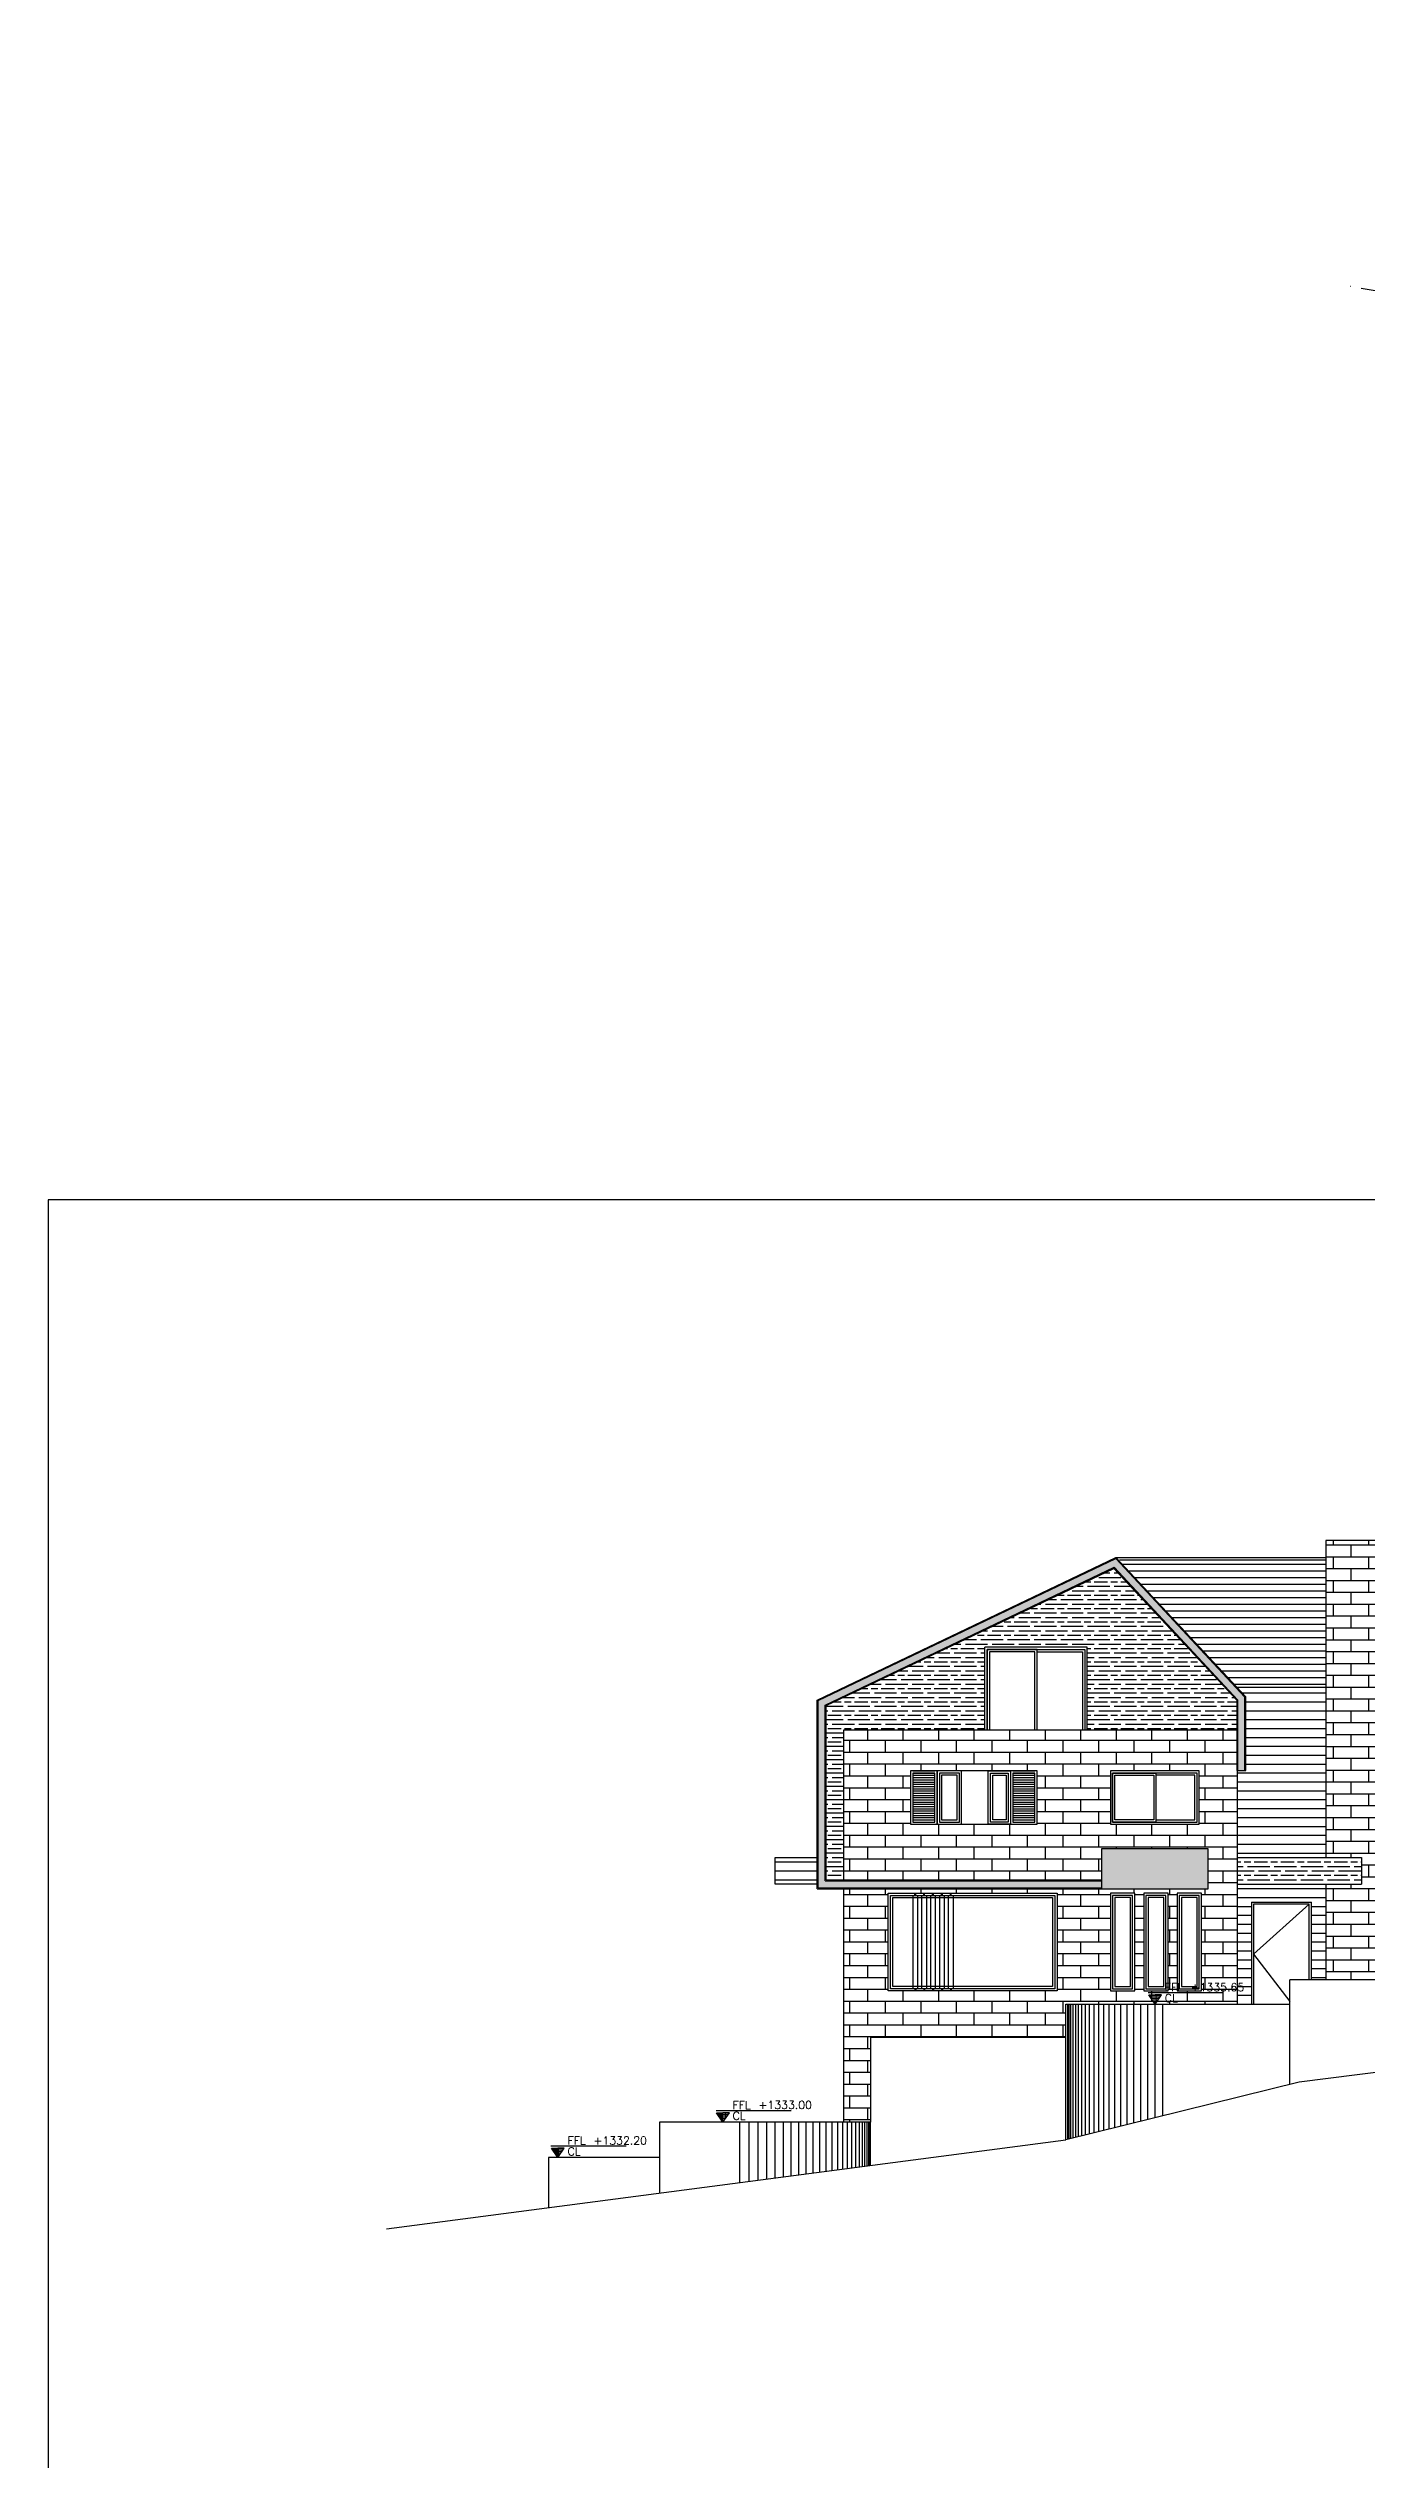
# Model space of a CAD drawing. Header units: centimetres. Extents: x 96271 to 179142, y 9855 to 112216.
# Drawn here: x 127018 to 129987, y 16393 to 21818 of the extents above; entities that cross this region are included whole.
import ezdxf

# ---------------------------------------------------------------- set-up
doc = ezdxf.new("R2010")
doc.units = ezdxf.units.CM
doc.header["$LTSCALE"] = 100
doc.header["$MEASUREMENT"] = 0
doc.linetypes.add('DASHDOT', pattern=[1, 0.5, -0.25, 0, -0.25])
doc.layers.get('0').update_dxf_attribs({"linetype": 'CONTINUOUS'})
for name, color, linetype in [('A-Elev-Otln1', 44, 'CONTINUOUS'), ('A-Elev-Otln2', 43, 'CONTINUOUS'), ('A-Elev-Otln4', 41, 'CONTINUOUS'), ('A-Patt', 8, 'CONTINUOUS'), ('A-Sect-Mcut-Earth', 54, 'CONTINUOUS'), ('A-Sect-Mcut-Glass', 141, 'CONTINUOUS'), ('HACTH', 8, 'CONTINUOUS')]:
    doc.layers.add(name, color=color, linetype=linetype)
doc.styles.add('ROMAND', font='romand.shx', dxfattribs={"height": 10})
pattern_1 = [(0, (149663.154, 69378.014), (0, 20), [])]
pattern_2 = [(37.5, (149663.1543, 69378.0145), (-0.06299336, 1.92682377), [0, -1.52, 0, -1.7, 0, -1.625]), (7.5, (149663.1543, 69378.0145), (1.7697767, 2.82214607), [0, -0.82, 0, -1.37, 0, -0.525]), (327.5, (149661.9243, 69378.0145), (3.11414186, 0.005659054), [0, -0.5, 0, -1.8, 0, -2.35]), (317.5, (149661.9243, 69378.0145), (3.0061266, 0.87767556), [0, -0.25, 0, -1.18, 0, -1.35])]
pattern_3 = [(0, (149663.154, 69378.014), (-7e-15, -30), [50, -10]), (0, (149653.154, 69368.014), (-7e-15, -30), [30, -7.5, 15, -7.5]), (0, (149638.154, 69358.014), (-7e-15, -30), [50, -10])]

# ---------------------------------------------------------------- blocks, each defined once
blk = doc.blocks.new('FFL-CL-SECTION')
at = {"ltscale": 111}
h = blk.add_hatch(dxfattribs=at)
h.set_pattern_fill('ACAD_ISO07W100', color=232, scale=2, style=0)
h.set_pattern_definition([(7e-15, (-164148.149, 25605.833), (0, 10), [1, -6])])
h.paths.add_polyline_path([(-1579, 487), (-1724, 487), (-1579, 278)])
h = blk.add_hatch(dxfattribs=at)
h.set_pattern_fill('ACAD_ISO07W100', color=232, scale=2, style=0)
h.set_pattern_definition([(180, (160989.661, 25605.833), (0, 10), [1, -6])])
h.paths.add_polyline_path([(-1579, 487), (-1435, 487), (-1579, 278)])
at = {"color": 7, "ltscale": 111}
for p, q in [((-44, 533), (-1735, 533)), ((-1579, 278), (-1724, 487)), ((-1724, 487), (-1579, 487)), ((-1579, 278), (-1435, 487)), ((-1435, 487), (-1579, 487))]:
    blk.add_line(p, q, dxfattribs=at)
at = {"color": 111, "ltscale": 111, "style": 'ROMAND'}
for s, p in [('FFL', (-1361, 570)), ('CL', (-1361, 327))]:
    blk.add_text(s, height=180, dxfattribs=at).set_placement(p)
for tag, p in [('FFL', (-778, 571)), ('CL', (-787, 313))]:
    blk.add_attdef(tag, p, '', height=180, dxfattribs=at)

msp = doc.modelspace()

# ---------------------------------------------------------------- hatches: boundary and pattern name
at = {"layer": 'A-Patt'}
h = msp.add_hatch(dxfattribs=at)
h.set_pattern_fill('AR-BRSTD', color=256, scale=10)
h.set_pattern_definition([(0, (149711.36, 67124.047), (0, 26.67), []), (90, (149711.36, 67124.047), (-40, 26.67), [26.67, -26.67])])
h.paths.add_polyline_path([(129894.527, 17472.769), (130164.527, 17472.769), (130164.527, 18460.769), (129894.527, 18460.769), (129894.527, 17747.769), (129974.527, 17747.769), (129974.527, 17687.769), (129894.527, 17687.769)])
h = msp.add_hatch(dxfattribs=at)
h.set_pattern_fill('AR-SAND', color=256)
h.set_pattern_definition(pattern_2)
h.paths.add_polyline_path([(129421.565, 18420.333), (128751.527, 18100.903), (128751.527, 17679.769), (129389.527, 17679.769), (129389.527, 17695.769), (128767.527, 17695.769), (128767.527, 18090.805), (129417.867, 18400.845), (129696.527, 18102.244), (129696.527, 17943.455), (129712.527, 17943.455), (129712.527, 18108.55)])
h = msp.add_hatch(dxfattribs=at)
h.set_pattern_fill('GOST_WOOD', color=32, scale=5, angle=270)
h.set_pattern_definition(pattern_3)
h.paths.add_polyline_path([(129417.404, 18398.409), (128769.527, 18089.543), (128769.527, 17697.769), (128809.527, 17697.769), (128809.527, 18034.769), (129127.027, 18034.769), (129127.027, 18220.769), (129357.027, 18220.769), (129357.027, 18034.769), (129694.527, 18034.769), (129694.527, 18101.455)])
h = msp.add_hatch(dxfattribs=at)
h.set_pattern_fill('_U', color=256, scale=20, pattern_type=0)
h.set_pattern_definition(pattern_1)
h.paths.add_polyline_path([(129894.527, 18130.769), (129694.527, 18130.769), (129714.527, 18109.338), (129714.527, 17943.455), (129712.527, 17943.455), (129694.527, 17943.455), (129694.527, 17747.769), (129894.527, 17747.769)])
h.paths.add_polyline_path([(128749.527, 17747.769), (128654.527, 17747.769), (128654.527, 17687.769), (128749.527, 17687.769)])
h = msp.add_hatch(dxfattribs=at)
h.set_pattern_fill('AR-BRSTD', color=256, scale=10)
h.set_pattern_definition([(0, (149663.154, 69378.014), (0, 26.67), []), (90, (149663.154, 69378.014), (-40, 26.67), [26.67, -26.67])])
h.paths.add_polyline_path([(129244.527, 17822.769), (129184.527, 17822.769), (129134.527, 17822.769), (128959.527, 17822.769), (128959.527, 17942.769), (129019.527, 17942.769), (129074.527, 17942.769), (129244.527, 17942.769)], flags=16)
h.paths.add_polyline_path([(129409.527, 17942.769), (129609.527, 17942.769), (129609.527, 17822.769), (129409.527, 17822.769)], flags=16)
h.paths.add_polyline_path([(129239.527, 17827.769), (129189.527, 17827.769), (129189.527, 17937.769), (129239.527, 17937.769)], flags=0)
h.paths.add_polyline_path([(129414.527, 17937.769), (129512.027, 17937.769), (129604.527, 17937.769), (129604.527, 17827.769), (129507.027, 17827.769), (129414.527, 17827.769)], flags=0)
h.paths.add_polyline_path([(129414.527, 17937.769), (129604.527, 17937.769), (129604.527, 17827.769), (129414.527, 17827.769)], flags=0)
h.paths.add_polyline_path([(129419.527, 17932.769), (129507.027, 17932.769), (129507.027, 17832.769), (129419.527, 17832.769)], flags=0)
h.paths.add_polyline_path([(129179.527, 17827.769), (129139.527, 17827.769), (129139.527, 17937.769), (129179.527, 17937.769)], flags=0)
h.paths.add_polyline_path([(129174.527, 17832.769), (129144.527, 17832.769), (129144.527, 17932.769), (129174.527, 17932.769)], flags=0)
h.paths.add_polyline_path([(129069.527, 17827.769), (129024.527, 17827.769), (129024.527, 17937.769), (129069.527, 17937.769)], flags=0)
h.paths.add_polyline_path([(129289.527, 17667.769), (129289.527, 17447.769), (128909.527, 17447.769), (128909.527, 17667.769)], flags=16)
h.paths.add_polyline_path([(129064.527, 17832.769), (129029.527, 17832.769), (129029.527, 17932.769), (129064.527, 17932.769)], flags=0)
h.paths.add_polyline_path([(129284.527, 17662.769), (129284.527, 17452.769), (128914.527, 17452.769), (128914.527, 17662.769)], flags=0)
h.paths.add_polyline_path([(129409.527, 17667.769), (129464.527, 17667.769), (129464.527, 17447.769), (129409.527, 17447.769)], flags=16)
h.paths.add_polyline_path([(129279.527, 17657.769), (129279.527, 17457.769), (129055.288, 17457.769), (129055.288, 17452.769), (129045.288, 17452.769), (129045.288, 17457.769), (129035.288, 17457.769), (129035.288, 17452.769), (129025.288, 17452.769), (129025.288, 17457.769), (129015.288, 17457.769), (129015.288, 17452.769), (129005.288, 17452.769), (129005.288, 17457.769), (128995.288, 17457.769), (128995.288, 17452.769), (128985.288, 17452.769), (128985.288, 17457.769), (128975.288, 17457.769), (128975.288, 17452.769), (128965.288, 17452.769), (128965.288, 17457.769), (128919.527, 17457.769), (128919.527, 17657.769), (128965.288, 17657.769), (128965.288, 17662.769), (128975.288, 17662.769), (128975.288, 17657.769), (128985.288, 17657.769), (128985.288, 17662.769), (128995.288, 17662.769), (128995.288, 17657.769), (129005.288, 17657.769), (129005.288, 17662.769), (129015.288, 17662.769), (129015.288, 17657.769), (129025.288, 17657.769), (129025.288, 17662.769), (129035.288, 17662.769), (129035.288, 17657.769), (129045.288, 17657.769), (129045.288, 17662.769), (129055.288, 17662.769), (129055.288, 17657.769)], flags=0)
h.paths.add_polyline_path([(129414.527, 17662.769), (129459.527, 17662.769), (129459.527, 17452.769), (129414.527, 17452.769)], flags=0)
h.paths.add_polyline_path([(129419.527, 17657.769), (129454.527, 17657.769), (129454.527, 17457.769), (129419.527, 17457.769)], flags=0)
h.paths.add_polyline_path([(129484.527, 17667.769), (129539.527, 17667.769), (129539.527, 17447.769), (129484.527, 17447.769)], flags=16)
h.paths.add_polyline_path([(129489.527, 17662.769), (129534.527, 17662.769), (129534.527, 17452.769), (129489.527, 17452.769)], flags=0)
h.paths.add_polyline_path([(129014.527, 17827.769), (128964.527, 17827.769), (128964.527, 17937.769), (129014.527, 17937.769)], flags=0)
h.paths.add_polyline_path([(129494.527, 17657.769), (129529.527, 17657.769), (129529.527, 17457.769), (129494.527, 17457.769)], flags=0)
h.paths.add_polyline_path([(129559.527, 17667.769), (129614.527, 17667.769), (129614.527, 17447.769), (129559.527, 17447.769)], flags=16)
h.paths.add_polyline_path([(129564.527, 17662.769), (129609.527, 17662.769), (129609.527, 17452.769), (129564.527, 17452.769)], flags=0)
h.paths.add_polyline_path([(129569.527, 17657.769), (129604.527, 17657.769), (129604.527, 17457.769), (129569.527, 17457.769)], flags=0)
h.paths.add_polyline_path([(129589.254, 17442.579), (129725.968, 17442.579), (129725.968, 17469.579), (129589.254, 17469.579)], flags=9)
h.paths.add_polyline_path([(129530.924, 17442.499), (129581.067, 17442.499), (129581.067, 17469.499), (129530.924, 17469.499)], flags=24)
h.paths.add_polyline_path([(129530.067, 17418.213), (129568.209, 17418.213), (129568.209, 17445.213), (129530.067, 17445.213)], flags=24)
h.paths.add_polyline_path([(129694.527, 18034.769), (128809.527, 18034.769), (128809.527, 17697.769), (129389.527, 17697.769), (129389.527, 17767.769), (129629.527, 17767.769), (129629.527, 17677.769), (129389.527, 17677.769), (128809.527, 17677.769), (128809.527, 17152.769), (128869.527, 17152.769), (128869.527, 17342.769), (129309.527, 17342.769), (129309.527, 17417.769), (129694.527, 17417.769)])
h = msp.add_hatch(dxfattribs=at)
h.set_pattern_fill('AR-SAND', color=256)
h.set_pattern_definition(pattern_2)
h.paths.add_polyline_path([(129629.527, 17767.769), (129389.527, 17767.769), (129389.527, 17697.769), (129389.527, 17677.769), (129629.527, 17677.769)])
h = msp.add_hatch(dxfattribs=at)
h.set_pattern_fill('GOST_WOOD', color=32, scale=5, angle=270)
h.set_pattern_definition(pattern_3)
h.paths.add_polyline_path([(129974.527, 17747.769), (129694.527, 17747.769), (129694.527, 17687.769), (129974.527, 17687.769)])
h = msp.add_hatch(dxfattribs=at)
h.set_pattern_fill('_U', color=256, scale=20, pattern_type=0)
h.set_pattern_definition(pattern_1)
h.paths.add_polyline_path([(129862.027, 17472.769), (129894.527, 17472.769), (129894.527, 17687.769), (129694.527, 17687.769), (129694.527, 17417.769), (129727.027, 17417.769), (129727.027, 17647.769), (129862.027, 17647.769)])
at = {"layer": 'HACTH'}
h = msp.add_hatch(dxfattribs=at)
h.set_pattern_fill('_USER', color=1, scale=15, pattern_type=0)
h.set_pattern_definition([(0, (149663.154, 69378.014), (0, 15), [])])
h.paths.add_polyline_path([(129894.527, 18422.769), (129422.027, 18422.769), (129694.527, 18130.769), (129894.527, 18130.769)])

# ---------------------------------------------------------------- linework, layer by layer
for p, q in [((128969.288, 17662.769), (128969.288, 17667.769)), ((128971.288, 17662.769), (128971.288, 17667.769)), ((128989.288, 17662.769), (128989.288, 17667.769)), ((128991.288, 17662.769), (128991.288, 17667.769)), ((129009.288, 17662.769), (129009.288, 17667.769)), ((129011.288, 17662.769), (129011.288, 17667.769)), ((129029.288, 17662.769), (129029.288, 17667.769)), ((129031.288, 17662.769), (129031.288, 17667.769)), ((129049.288, 17662.769), (129049.288, 17667.769)), ((129051.288, 17662.769), (129051.288, 17667.769)), ((129813.709, 17237.6), (129813.709, 17472.769)), ((130451.834, 17472.769), (129813.709, 17472.769)), ((128969.288, 17452.769), (128969.288, 17447.769)), ((128971.288, 17452.769), (128971.288, 17447.769)), ((128989.288, 17452.769), (128989.288, 17447.769)), ((128991.288, 17452.769), (128991.288, 17447.769)), ((129009.288, 17452.769), (129009.288, 17447.769)), ((129011.288, 17452.769), (129011.288, 17447.769)), ((129029.288, 17452.769), (129029.288, 17447.769)), ((129031.288, 17452.769), (129031.288, 17447.769)), ((129049.288, 17452.769), (129049.288, 17447.769)), ((129051.288, 17452.769), (129051.288, 17447.769)), ((129309.527, 17112.769), (129309.527, 17417.769)), ((129309.527, 17417.769), (129813.709, 17417.769)), ((129313.568, 17113.77), (129313.568, 17417.769)), ((129316.703, 17114.546), (129316.703, 17417.769)), ((129320.723, 17115.541), (129320.723, 17417.769)), ((129325.62, 17116.754), (129325.62, 17417.769)), ((129331.384, 17118.181), (129331.384, 17417.769)), ((129338.004, 17119.82), (129338.004, 17417.769)), ((129345.466, 17121.667), (129345.466, 17417.769)), ((129353.756, 17123.72), (129353.756, 17417.769)), ((129362.856, 17125.973), (129362.856, 17417.769)), ((129372.749, 17128.422), (129372.749, 17417.769)), ((129383.416, 17131.063), (129383.416, 17417.769)), ((129394.833, 17133.89), (129394.833, 17417.769)), ((129406.98, 17136.898), (129406.98, 17417.769)), ((129419.831, 17140.079), (129419.831, 17417.769)), ((129433.361, 17143.429), (129433.361, 17417.769)), ((129447.543, 17146.941), (129447.543, 17417.769)), ((129462.349, 17150.606), (129462.349, 17417.769)), ((129477.748, 17154.419), (129477.748, 17417.769)), ((129493.71, 17158.371), (129493.71, 17417.769)), ((129510.204, 17162.455), (129510.204, 17417.769)), ((129527.196, 17166.662), (129527.196, 17417.769)), ((130712.383, 17352.769, -962.1), (129834.584, 17242.769, -1132.6)), ((129834.584, 17242.769, -1132.6), (129309.527, 17112.769)), ((128394.527, 17152.769), (128394.527, 16993.141)), ((128869.527, 17152.769), (128394.527, 17152.769)), ((128575.437, 17016.793), (128575.437, 17152.769)), ((128595.786, 17152.769), (128595.786, 17019.454)), ((128615.725, 17152.769), (128615.725, 17022.061)), ((128635.199, 17152.769), (128635.199, 17024.607)), ((128654.162, 17152.769), (128654.162, 17027.086)), ((128672.569, 17152.769), (128672.569, 17029.493)), ((128690.376, 17152.769), (128690.376, 17031.821)), ((128707.542, 17152.769), (128707.542, 17034.065)), ((128724.025, 17152.769), (128724.025, 17036.22)), ((128739.787, 17152.769), (128739.787, 17038.281)), ((128754.79, 17152.769), (128754.79, 17040.242)), ((128768.998, 17152.769), (128768.998, 17042.1)), ((128782.379, 17152.769), (128782.379, 17043.849)), ((128794.9, 17152.769), (128794.9, 17045.486)), ((128806.532, 17152.769), (128806.532, 17047.007)), ((128817.246, 17152.769), (128817.246, 17048.408)), ((128827.019, 17152.769), (128827.019, 17049.685)), ((128835.826, 17152.769), (128835.826, 17050.837)), ((128843.646, 17152.769), (128843.646, 17051.859)), ((128850.462, 17152.769), (128850.462, 17052.75)), ((128856.256, 17152.769), (128856.256, 17053.508)), ((128861.016, 17152.769), (128861.016, 17054.13)), ((128864.73, 17152.769), (128864.73, 17054.616)), ((128867.389, 17152.769), (128867.389, 17054.964)), ((128869.527, 17055.243), (128869.527, 17152.769)), ((127779.783, 16912.769, -1332.2), (129309.527, 17112.769)), ((128144.52, 17072.769), (128144.52, 16960.455)), ((128394.527, 17072.769), (128144.52, 17072.769))]:
    msp.add_line(p, q)
for points in [[(127018.411, 9855.211), (156747.283, 9855.211), (156747.283, 19227.535), (127018.411, 19227.535)], [(128975.288, 17452.769), (128965.288, 17452.769), (128965.288, 17662.769), (128975.288, 17662.769)], [(128995.288, 17452.769), (128985.288, 17452.769), (128985.288, 17662.769), (128995.288, 17662.769)], [(129015.288, 17452.769), (129005.288, 17452.769), (129005.288, 17662.769), (129015.288, 17662.769)], [(129035.288, 17452.769), (129025.288, 17452.769), (129025.288, 17662.769), (129035.288, 17662.769)], [(129055.288, 17452.769), (129045.288, 17452.769), (129045.288, 17662.769), (129055.288, 17662.769)]]:
    msp.add_lwpolyline(points, close=True)
msp.add_lwpolyline([(129132.027, 18034.769), (129132.027, 18215.769), (129352.027, 18215.769), (129352.027, 18034.769)])
at = {"layer": 'A-Elev-Otln1'}
for p, q in [((129894.527, 18460.769), (129894.527, 17747.769)), ((130164.527, 18460.769), (129894.527, 18460.769)), ((128749.527, 18102.165), (129422.027, 18422.769)), ((128751.527, 18100.903), (129421.565, 18420.333)), ((128767.527, 18090.805), (129417.867, 18400.845)), ((128769.527, 18089.543), (129417.404, 18398.409)), ((129694.527, 18101.455), (129417.404, 18398.409)), ((129696.527, 18102.244), (129417.867, 18400.845)), ((129712.527, 18108.55), (129421.565, 18420.333)), ((129714.527, 18109.338), (129422.027, 18422.769)), ((129684.527, 18141.485), (129436.337, 18407.435)), ((129694.527, 18130.769), (129894.527, 18130.769)), ((128749.527, 17677.769), (128749.527, 18102.165)), ((128751.527, 17679.769), (128751.527, 18100.903)), ((128767.527, 17695.769), (128767.527, 18090.805)), ((128769.527, 17697.769), (128769.527, 18089.543)), ((129694.527, 17943.455), (129694.527, 18101.455)), ((129696.527, 17943.455), (129696.527, 18102.244)), ((129712.527, 17943.455), (129712.527, 18108.55)), ((129714.527, 17943.455), (129714.527, 18109.338)), ((129694.527, 17943.455), (129714.527, 17943.455)), ((129629.527, 17767.769), (129389.527, 17767.769)), ((129389.527, 17767.769), (129389.527, 17697.769)), ((129629.527, 17677.769), (129629.527, 17767.769)), ((128767.527, 17695.769), (129389.527, 17695.769)), ((128769.527, 17697.769), (129389.527, 17697.769)), ((129894.527, 17687.769), (129894.527, 17472.769)), ((128749.527, 17677.769), (129389.527, 17677.769)), ((128751.527, 17679.769), (129389.527, 17679.769)), ((129309.527, 17342.769), (128869.527, 17342.769)), ((128869.527, 17342.769), (128869.527, 17152.769))]:
    msp.add_line(p, q, dxfattribs=at)
for points in [[(128809.527, 17697.769), (128809.527, 18034.769), (129694.527, 18034.769), (129694.527, 17417.769)], [(128809.527, 17152.769), (128809.527, 17677.769)]]:
    msp.add_lwpolyline(points, dxfattribs=at)
msp.add_lwpolyline([(129389.527, 17677.769), (129629.527, 17677.769), (129629.527, 17767.769), (129389.527, 17767.769)], close=True, dxfattribs=at)
at = {"layer": 'A-Elev-Otln2'}
for p, q in [((129694.527, 17747.769), (129974.527, 17747.769)), ((129974.527, 17747.769), (129974.527, 17687.769)), ((129694.527, 17687.769), (129974.527, 17687.769))]:
    msp.add_line(p, q, dxfattribs=at)
msp.add_lwpolyline([(128749.527, 17687.769), (128654.527, 17687.769), (128654.527, 17747.769), (128749.527, 17747.769)], dxfattribs=at)
at = {"layer": 'A-Elev-Otln4'}
for p, q in [((129422.027, 18422.769), (129894.527, 18422.769)), ((129430.177, 18417.769), (129894.527, 18417.769)), ((129127.027, 18034.769), (129127.027, 18220.769)), ((129357.027, 18220.769), (129127.027, 18220.769)), ((129357.027, 18034.769), (129357.027, 18220.769)), ((128964.527, 17942.769), (129014.527, 17942.769)), ((128964.527, 17937.769), (129014.527, 17937.769)), ((128964.527, 17932.769), (129014.527, 17932.769)), ((128964.527, 17932.769), (129014.527, 17932.769)), ((128964.527, 17927.769), (129014.527, 17927.769)), ((128964.527, 17927.769), (129014.527, 17927.769)), ((128964.527, 17922.769), (129014.527, 17922.769)), ((128964.527, 17917.769), (129014.527, 17917.769)), ((128964.527, 17912.769), (129014.527, 17912.769)), ((128964.527, 17907.769), (129014.527, 17907.769)), ((129189.527, 17942.769), (129239.527, 17942.769)), ((129189.527, 17937.769), (129239.527, 17937.769)), ((129189.527, 17932.769), (129239.527, 17932.769)), ((129189.527, 17932.769), (129239.527, 17932.769)), ((129189.527, 17927.769), (129239.527, 17927.769)), ((129189.527, 17927.769), (129239.527, 17927.769)), ((129189.527, 17922.769), (129239.527, 17922.769)), ((129189.527, 17917.769), (129239.527, 17917.769)), ((129189.527, 17912.769), (129239.527, 17912.769)), ((129189.527, 17907.769), (129239.527, 17907.769)), ((128964.527, 17902.769), (129014.527, 17902.769)), ((128964.527, 17897.769), (129014.527, 17897.769)), ((128964.527, 17892.769), (129014.527, 17892.769)), ((128964.527, 17887.769), (129014.527, 17887.769)), ((128964.527, 17882.769), (129014.527, 17882.769)), ((128964.527, 17877.769), (129014.527, 17877.769)), ((128964.527, 17872.769), (129014.527, 17872.769)), ((128964.527, 17867.769), (129014.527, 17867.769)), ((128964.527, 17862.769), (129014.527, 17862.769)), ((128964.527, 17857.769), (129014.527, 17857.769)), ((128964.527, 17852.769), (129014.527, 17852.769)), ((129189.527, 17902.769), (129239.527, 17902.769)), ((129189.527, 17897.769), (129239.527, 17897.769)), ((129189.527, 17892.769), (129239.527, 17892.769)), ((129189.527, 17887.769), (129239.527, 17887.769)), ((129189.527, 17882.769), (129239.527, 17882.769)), ((129189.527, 17877.769), (129239.527, 17877.769)), ((129189.527, 17872.769), (129239.527, 17872.769)), ((129189.527, 17867.769), (129239.527, 17867.769)), ((129189.527, 17862.769), (129239.527, 17862.769)), ((129189.527, 17857.769), (129239.527, 17857.769)), ((129189.527, 17852.769), (129239.527, 17852.769)), ((128964.527, 17847.769), (129014.527, 17847.769)), ((128964.527, 17842.769), (129014.527, 17842.769)), ((128964.527, 17837.769), (129014.527, 17837.769)), ((128964.527, 17832.769), (129014.527, 17832.769)), ((129189.527, 17847.769), (129239.527, 17847.769)), ((129189.527, 17842.769), (129239.527, 17842.769)), ((129189.527, 17837.769), (129239.527, 17837.769)), ((129189.527, 17832.769), (129239.527, 17832.769)), ((129727.027, 17647.769), (129727.027, 17417.769)), ((129727.027, 17647.769), (129862.027, 17647.769)), ((129862.027, 17472.769), (129862.027, 17647.769))]:
    msp.add_line(p, q, dxfattribs=at)
for points in [[(129244.527, 18034.769), (129244.527, 18215.769), (129132.027, 18215.769), (129132.027, 18034.769)], [(129244.527, 18215.769), (129352.027, 18215.769), (129352.027, 18034.769)], [(129507.027, 17827.769), (129604.527, 17827.769), (129604.527, 17937.769), (129507.027, 17937.769)], [(129857.027, 17472.769), (129857.027, 17642.769), (129732.027, 17642.769), (129732.027, 17417.769)], [(129857.027, 17642.769), (129732.027, 17530.269), (129813.709, 17424.156)]]:
    msp.add_lwpolyline(points, dxfattribs=at)
for points in [[(128959.527, 17822.769), (129244.527, 17822.769), (129244.527, 17942.769), (128959.527, 17942.769)], [(129019.527, 17942.769), (128959.527, 17942.769), (128959.527, 17822.769), (129019.527, 17822.769)], [(129014.527, 17937.769), (128964.527, 17937.769), (128964.527, 17827.769), (129014.527, 17827.769)], [(129019.527, 17822.769), (129074.527, 17822.769), (129074.527, 17942.769), (129019.527, 17942.769)], [(129024.527, 17827.769), (129069.527, 17827.769), (129069.527, 17937.769), (129024.527, 17937.769)], [(129134.527, 17942.769), (129184.527, 17942.769), (129184.527, 17822.769), (129134.527, 17822.769)], [(129139.527, 17937.769), (129179.527, 17937.769), (129179.527, 17827.769), (129139.527, 17827.769)], [(129244.527, 17942.769), (129184.527, 17942.769), (129184.527, 17822.769), (129244.527, 17822.769)], [(129239.527, 17937.769), (129189.527, 17937.769), (129189.527, 17827.769), (129239.527, 17827.769)], [(129409.527, 17822.769), (129609.527, 17822.769), (129609.527, 17942.769), (129409.527, 17942.769)], [(129414.527, 17827.769), (129604.527, 17827.769), (129604.527, 17937.769), (129414.527, 17937.769)], [(129512.027, 17827.769), (129414.527, 17827.769), (129414.527, 17937.769), (129512.027, 17937.769)], [(129289.527, 17447.769), (128909.527, 17447.769), (128909.527, 17667.769), (129289.527, 17667.769)], [(129284.527, 17452.769), (128914.527, 17452.769), (128914.527, 17662.769), (129284.527, 17662.769)], [(129464.527, 17667.769), (129409.527, 17667.769), (129409.527, 17447.769), (129464.527, 17447.769)], [(129459.527, 17662.769), (129414.527, 17662.769), (129414.527, 17452.769), (129459.527, 17452.769)], [(129539.527, 17667.769), (129484.527, 17667.769), (129484.527, 17447.769), (129539.527, 17447.769)], [(129534.527, 17662.769), (129489.527, 17662.769), (129489.527, 17452.769), (129534.527, 17452.769)], [(129614.527, 17667.769), (129559.527, 17667.769), (129559.527, 17447.769), (129614.527, 17447.769)], [(129609.527, 17662.769), (129564.527, 17662.769), (129564.527, 17452.769), (129609.527, 17452.769)]]:
    msp.add_lwpolyline(points, close=True, dxfattribs=at)
at = {"layer": 'A-Sect-Mcut-Earth', "linetype": 'DASHDOT'}
msp.add_lwpolyline([(134790.638, 21718.442), (134196.951, 21818.442), (133232.356, 21818.442), (132138.745, 21718.433), (131685.241, 21593.442), (131395.264, 21518.442), (130932.902, 21418.442), (130677.197, 21318.442), (130122.408, 21253.442), (129942.243, 21283.442)], dxfattribs=at)
at = {"layer": 'A-Sect-Mcut-Glass'}
for points in [[(129239.527, 18034.769), (129239.527, 18210.769), (129137.027, 18210.769), (129137.027, 18034.769)], [(129244.527, 18210.769), (129347.027, 18210.769), (129347.027, 18034.769)], [(129512.027, 17832.769), (129599.527, 17832.769), (129599.527, 17932.769), (129512.027, 17932.769)]]:
    msp.add_lwpolyline(points, dxfattribs=at)
for points in [[(129029.527, 17832.769), (129064.527, 17832.769), (129064.527, 17932.769), (129029.527, 17932.769)], [(129144.527, 17932.769), (129174.527, 17932.769), (129174.527, 17832.769), (129144.527, 17832.769)], [(129507.027, 17832.769), (129419.527, 17832.769), (129419.527, 17932.769), (129507.027, 17932.769)], [(129279.527, 17457.769), (128919.527, 17457.769), (128919.527, 17657.769), (129279.527, 17657.769)], [(129454.527, 17657.769), (129419.527, 17657.769), (129419.527, 17457.769), (129454.527, 17457.769)], [(129529.527, 17657.769), (129494.527, 17657.769), (129494.527, 17457.769), (129529.527, 17457.769)], [(129604.527, 17657.769), (129569.527, 17657.769), (129569.527, 17457.769), (129604.527, 17457.769)]]:
    msp.add_lwpolyline(points, close=True, dxfattribs=at)

# ---------------------------------------------------------------- block references
ref = msp.add_blockref('FFL-CL-SECTION', (129668.128, 17389.99), dxfattribs=dict(xscale=0.1, yscale=0.1, zscale=0.1))
ref.add_attrib('FFL', '+1335.65', (129590.326, 17447.079), dxfattribs={"color": 111, "ltscale": 111, "height": 18, "style": 'ROMAND'})
ref = msp.add_blockref('FFL-CL-SECTION', (128695.212, 17124.99), dxfattribs=dict(xscale=0.1, yscale=0.1, zscale=0.1))
ref.add_attrib('FFL', '+1333.00', (128617.409, 17182.079), dxfattribs={"color": 111, "ltscale": 111, "height": 18, "style": 'ROMAND'})
ref = msp.add_blockref('FFL-CL-SECTION', (128323.756, 17044.99), dxfattribs=dict(xscale=0.1, yscale=0.1, zscale=0.1))
ref.add_attrib('FFL', '+1332.20', (128245.954, 17102.079), dxfattribs={"color": 111, "ltscale": 111, "height": 18, "style": 'ROMAND'})

doc.saveas('drawing.dxf')
